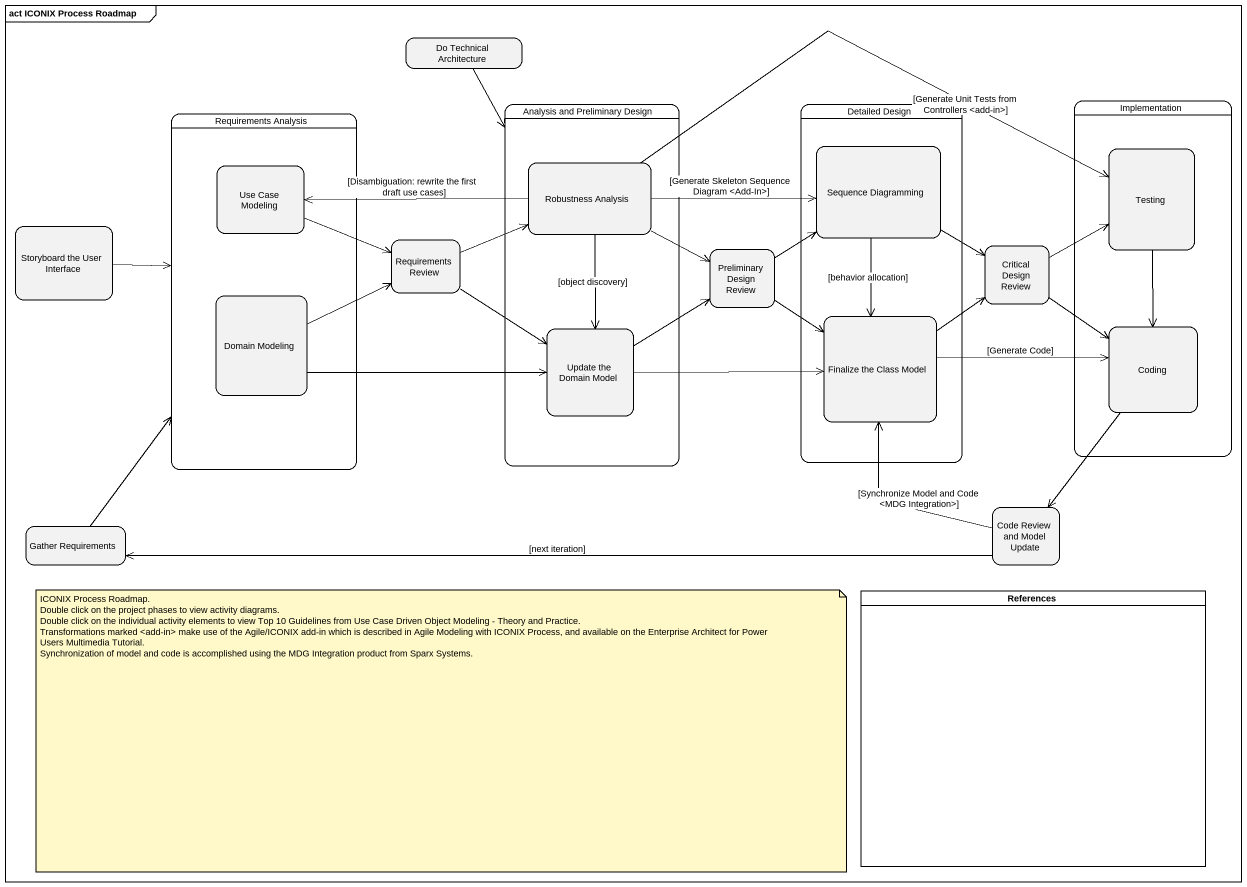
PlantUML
@startuml
mainframe act ICONIX Process Roadmap
hide empty description
state "Do Technical Architecture" as Do_Technical_Architecture
state "Analysis and Preliminary Design" as Analysis_and_Preliminary {
  state "Robustness Analysis" as Robustness_Analysis
  state "Update the Domain Model" as Update_the_Domain_Model
}
state "Detailed Design" as Detailed_Design {
  state "Sequence Diagramming" as Sequence_Diagramming
  state "Finalize the Class Model" as Finalize_the_Class_Model
}
state Implementation {
  state Testing
  state Coding
}
state "Requirements Analysis" as Requirements_Analysis {
  state "Use Case Modeling" as Use_Case_Modeling
  state "Domain Modeling" as Domain_Modeling
}
state "Storyboard the User Interface" as Storyboard_the_User
state "Requirements Review" as Requirements_Review
state "Preliminary Design Review" as Preliminary_Design_Review
state "Critical Design Review" as Critical_Design_Review
state "Gather Requirements" as Gather_Requirements
state "Code Review and Model Update" as Code_Review_and_Model_Update
state References <<partition>>
Do_Technical_Architecture --> Analysis_and_Preliminary
Sequence_Diagramming -right-> Critical_Design_Review
Sequence_Diagramming --> Finalize_the_Class_Model : [behavior allocation]
Testing --> Coding
Use_Case_Modeling -right-> Requirements_Review
Robustness_Analysis -right-> Sequence_Diagramming : [Generate Skeleton Sequence Diagram <Add-In>]
Robustness_Analysis -right-> Testing : [Generate Unit Tests from Controllers <add-in>]
Robustness_Analysis -left-> Use_Case_Modeling : [Disambiguation: rewrite the first draft use cases]
Robustness_Analysis -right-> Preliminary_Design_Review
Robustness_Analysis --> Update_the_Domain_Model : [object discovery]
Storyboard_the_User -right-> Requirements_Analysis
Requirements_Review -right-> Robustness_Analysis
Requirements_Review --> Update_the_Domain_Model
Preliminary_Design_Review -up-> Sequence_Diagramming
Preliminary_Design_Review --> Finalize_the_Class_Model
Critical_Design_Review -right-> Testing
Critical_Design_Review --> Coding
Domain_Modeling -right-> Requirements_Review
Domain_Modeling -right-> Update_the_Domain_Model
Update_the_Domain_Model -up-> Preliminary_Design_Review
Update_the_Domain_Model -right-> Finalize_the_Class_Model
Finalize_the_Class_Model -up-> Critical_Design_Review
Finalize_the_Class_Model -right-> Coding : [Generate Code]
Coding --> Code_Review_and_Model_Update
Gather_Requirements -up-> Requirements_Analysis
Code_Review_and_Model_Update -up-> Finalize_the_Class_Model : [Synchronize Model and Code <MDG Integration>]
Code_Review_and_Model_Update -left-> Gather_Requirements : [next iteration]
note as N1
  ICONIX Process Roadmap.
  Double click on the project phases to view activity diagrams.
  Double click on the individual activity elements to view Top 10 Guidelines from Use Case Driven Object Modeling - Theory and Practice.
  Transformations marked <add-in> make use of the Agile/ICONIX add-in which is described in Agile Modeling with ICONIX Process, and available on the Enterprise Architect for Power Users Multimedia Tutorial.
  Synchronization of model and code is accomplished using the MDG Integration product from Sparx Systems.
end note
@enduml
